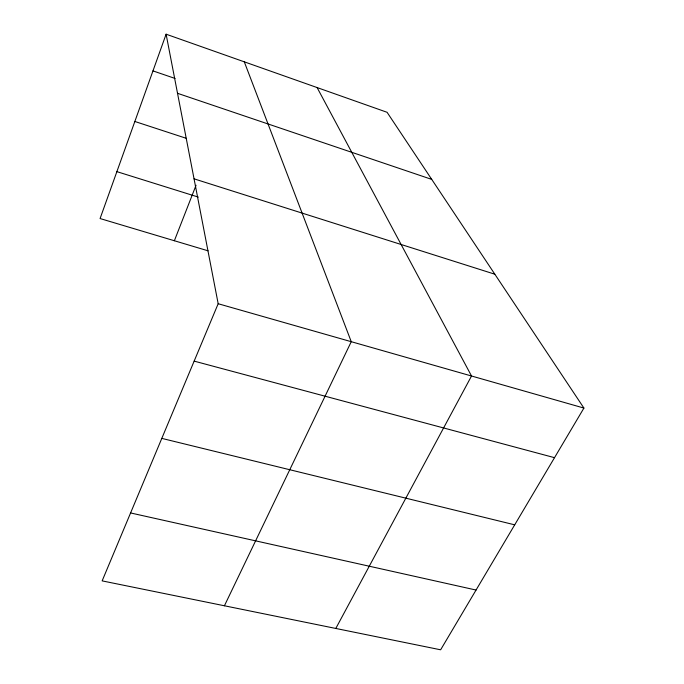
<?xml version="1.0" encoding="UTF-8"?>
<svg xmlns="http://www.w3.org/2000/svg" width="684" height="684" viewBox="0 0 684 684"><rect width="100%" height="100%" fill="white"/><g stroke="black" fill="none" stroke-linecap="round" stroke-linejoin="round"><path stroke-width="1.03" d="M166.109 34.2L218.179 303.73L102.147 580.878L440.633 649.8L583.922 408.066L387.076 112.296L166.109 34.2L100.078 218.547L208.039 250.806M174.369 240.742L196.06 185.236M224.42 605.776L351.251 341.692L244.291 61.834M335.801 628.451L471.524 376.003L317.102 87.569M130.584 512.949L476.055 590.044M161.8 438.384L514.71 524.833M194.153 361.118L554.519 457.673M218.179 303.73L583.922 408.066M116.878 171.641L198.283 197.086M194.051 178.832L494.831 274.207M134.851 121.478L186.091 138.253M177.524 93.306L431.732 179.396M152.968 70.888L175.087 78.463"/></g></svg>
